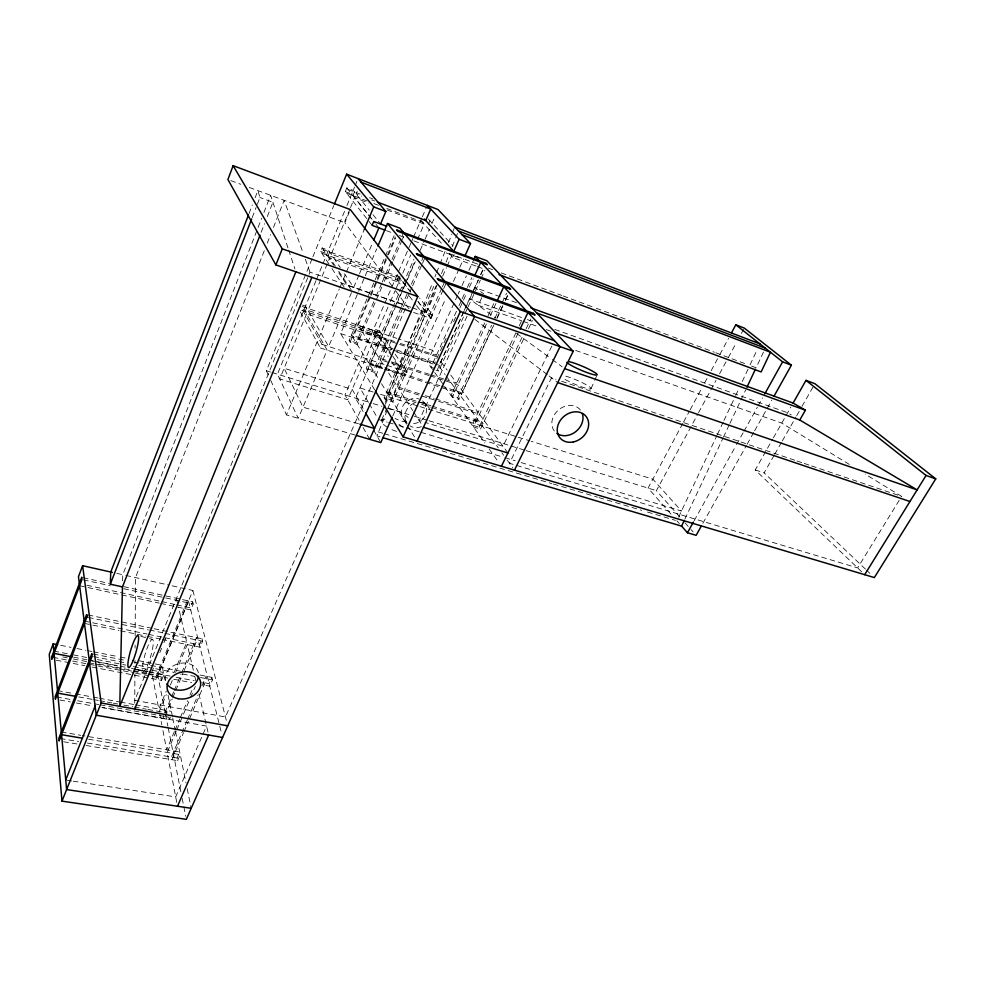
<?xml version="1.0" encoding="UTF-8"?>
<svg xmlns="http://www.w3.org/2000/svg" width="985" height="985" viewBox="0 0 985 985"><rect width="100%" height="100%" fill="white"/><g stroke="black" fill="none" stroke-linecap="round" stroke-linejoin="round"><path stroke-width="0.74" stroke-dasharray="4.92 3.69" d="M134.736 703.228L134.908 674.245M134.982 663.508L134.994 660.43M135.068 648.167L135.093 645.089M135.142 635.891L135.499 577.579L264.448 250.325M122.608 580.805L122.756 574.723L261.69 218.227M249.033 213.548L252.345 204.954M255.115 197.776L257.885 190.61L259.954 197.505L256.629 206.099M252.197 217.562L256.075 207.54M263.918 212.489L270.616 195.313L288.211 248.639M261.16 232.288L264.522 223.706M267.317 216.565L272.907 202.257L259.954 197.505M267.255 243.184L270.641 234.615M273.448 227.461L284.148 200.312L303.281 253.477M385.184 402.36L432.661 282.609M434.914 276.896L436.047 274.052M436.614 272.623L439.445 265.494M440.012 264.066L445.097 251.237M448.483 242.692L451.881 234.134M452.435 232.706L454.134 228.434M387.179 410.314L376.984 435.949L381.404 437.254M387.745 408.886L436.995 284.973M441.526 273.571L443.792 267.883M446.057 262.182L449.456 253.637L478.254 264.349M452.275 246.546L455.095 239.466M455.649 238.038L457.902 232.374M475.989 266.073L452.94 257.516L454.085 254.672M268.24 374.903L266.356 370.766L312.307 258.218M312.885 256.802L333.829 205.508M328.928 263.968L320.716 251.52L322.181 247.961L328.522 250.239L340.268 267.6M372.121 225.356L345.292 191.595L346.794 187.913L353.196 190.364L369.227 210.076M153.475 668.089L151.727 672.336L158.794 709.065L166.354 690.965M159.865 652.538L161.614 648.29M163.929 642.639L165.677 638.391M316 280.639L277.462 374.189L298.258 418.342L327.131 350.143L304.094 309.536L299.058 307.862M316.579 279.235L322.427 265.051M322.981 263.672L344.738 210.888M346.954 205.52L354.538 187.088M355.129 185.673L356.878 181.425M305.178 311.445L306.594 307.997M328.239 255.534L329.704 251.975M352.962 195.609L354.477 191.94M349.934 208.98L331.231 254.241L400.316 278.853M350.525 207.564L354.612 197.665L368.809 203.058M357.223 191.336L356.139 193.971L361.815 196.138M165.221 712.832L157.797 675.328L192.875 590.471L167.536 584.782M392.055 286.069L344.885 222.745L349.232 212.218M92.085 667.067L161.515 680.389L161.048 678.123L163.411 672.435L149.905 669.8M123.691 586.629L192.691 601.86L190.216 607.807L176.734 604.864M161.515 680.389L163.879 674.688L148.833 671.77M192.691 601.86L193.232 604.002L190.758 609.961L175.736 606.686M173.926 672.878L186.731 642.245L178.47 607.277M159.262 711.515L166.268 694.782M170.356 685.018L172.695 679.441M175.613 672.472L187.285 644.584L193.503 670.859M355.092 435.05L286.475 414.882L339.308 288.962M339.899 287.546L345.833 273.399M346.425 271.983L364.241 229.542M173.631 691.926L163.424 716.218L163.904 718.681M174.234 690.51L181.142 674.097M181.732 672.693L196.495 637.591L197.074 639.918L183.358 672.484M165.086 715.861L172.227 698.907M172.781 697.577L175.158 691.95M175.736 690.559L182.853 673.666M382.439 367.922L320.457 348L321.984 344.368L299.945 305.301M154.079 628.738L202.06 638.76L199.463 644.88L163.535 637.455M101.886 707.562L169.395 719.666L170.393 717.314M202.06 638.76L202.59 641.21L200.053 647.207L162.525 639.487M351.51 292.582L328.658 346.523L305.51 306.101L300.474 304.414M358.959 274.975L353.677 287.448L344.454 273.805M359.55 273.596L372.453 243.11M374.645 389.814L340.662 333.595L358.072 292.668M358.675 291.252L364.672 277.142M365.275 275.726L376.676 248.909M174.394 731.559L166.625 749.794L162.094 726.24M174.998 730.156L179.775 718.939M180.378 717.536L187.544 700.717M189.945 695.102L192.334 689.5M176.13 731.375L167.142 752.454L177.485 806.247M176.734 729.971L189.92 699.067M190.524 697.663L195.313 686.422M381.835 287.029L357.112 344.356L350.155 342.078L349.17 340.465L394.16 235.489M187.187 720.281L171.415 757.059L171.932 759.718L183.542 732.68M187.544 719.419L197.973 695.114M201.9 685.966L206.074 676.215L206.702 678.739L188.948 720.072M350.155 342.078L395.293 236.868M370.409 296.941L352.938 337.633L378.597 379.003M371.013 295.537L377.046 281.501M377.637 280.097L387.881 256.248M388.484 254.844L395.711 238.001M183.924 731.793L188.357 721.476M86.114 745.497L177.645 760.666L177.103 758.007L179.689 751.998L82.284 735.549M200.066 675.033L211.861 677.348L209.14 683.652L201.642 682.199M373.771 301.755L356.114 342.743L349.17 340.465M376.196 296.103L381.675 283.385M382.291 281.981L391.427 260.779M392.03 259.363L403.604 232.522M384.248 281.427L392.695 261.862M393.298 260.459L401.745 240.882M402.348 239.49L403.554 236.696M177.645 760.666L180.23 754.645L88.601 739.255M211.861 677.348L212.501 679.859L209.768 686.176L202.257 684.723M410.831 243.295L344.984 394.936L359.513 421.051M411.114 242.667L412.924 238.469M413.54 237.077L421.802 218.03M422.343 216.786L426.69 206.788M373.487 334.161L374.94 330.825M397.041 279.986L398.543 276.539M388.004 307.123L376.59 333.324L308.01 310.46L329.753 257.811L398.814 282.301L395.81 289.196M390.405 301.607L395.207 290.575M402.767 273.227L410.72 254.967M417.443 239.527L424.178 224.075L387.265 210.064M395.268 354.218L407.076 371.837L405.512 375.347L378.191 334.223L379.631 330.898L373.66 328.904L392.301 357.026M428.34 224.272L429.891 220.726M402.803 308.108L374.509 372.404L367.282 370.101L366.211 368.341L413.909 259.19M367.282 370.101L415.153 260.705M396.155 305.264L355.499 398.174L363.674 412.543M396.77 303.86L406.633 281.341M407.248 279.937L415.264 261.628M420.189 250.375L424.498 240.525M425.114 239.109L429.423 229.259M431.898 223.632L434.36 217.993M591.037 388.706L594.09 381.749M594.694 380.37L596.516 376.196M400.993 307.886L373.413 370.643L366.211 368.341M401.609 306.495L407.741 292.545M411.41 284.173L419.376 266.048M421.826 260.471L423.673 256.285M403.407 306.704L409.563 292.73M410.179 291.326L412.025 287.14M412.641 285.736L421.863 264.768M422.479 263.377L424.941 257.787M405.463 308.539L225.442 716.981L140.793 701.443M443.09 289.996L392.818 401.929L385.32 399.602L384.138 397.681L434.754 284.209M385.32 399.602L436.121 285.859M385.381 404.219L399.196 373.315L391.611 361.766M426.32 312.664L436.995 288.79M442.647 276.157L446.414 267.735M447.042 266.332L452.066 255.103M381.601 420.041L386.255 409.674M441.711 288.334L391.624 400.008L384.138 397.681M442.339 286.93L444.838 281.353M443.718 288.593L446.23 282.99M413.626 312.467L431.048 318.487L432.674 314.868L419.561 297.987M392.781 415.965L445.86 298.246M453.445 281.427L459.133 268.806M459.773 267.403L463.566 258.993M457.582 295.34L427.293 362.086L484.817 442.918M458.21 293.949L459.478 291.166M462.002 285.613L466.422 275.874M468.946 270.309L473.994 259.19M456.474 311.26L430.962 367.245L434.89 368.538M459.035 305.658L461.583 300.056M462.224 298.664L466.681 288.864M467.321 287.46L471.79 277.659M446.02 338.421L434.483 363.699L433.326 362.086M453.605 321.812L456.757 314.88M459.921 307.96L466.865 292.73M469.389 287.189L473.182 278.89M463.504 311.95L438.817 365.878L445.121 374.559M464.132 310.558L472.997 291.203M473.625 289.824L478.057 280.146M480.594 274.606L483.118 269.077M478.464 279.925L437.5 369.387L438.682 371.025L467.715 307.689M480.951 274.495L483.524 268.868M468.171 306.692L480.348 280.134M480.988 278.73L484.854 270.284M467.05 316.234L419.13 420.558L423.55 421.912M481.813 297.605L478.267 305.313L521.718 320.815M484.792 322.871L451.031 395.428L457.803 397.595L458.924 399.331L493.719 324.988M488.031 315.902L493.879 303.343M486.393 324.016L452.287 397.214L458.924 399.331M490.247 315.729L496.046 303.306M457.803 397.595L491.613 325.272M494.864 318.315L506.573 293.284M496.945 318.106L502.744 305.719M505.317 300.216L507.903 294.712M384.31 369.215L461.583 394.037L493.854 325.099M497.08 318.204L502.879 305.806M505.465 300.29L508.051 294.774M678.628 517.15L716.772 435.813M717.425 434.422L723.31 421.888M723.963 420.496L735.069 396.807M735.721 395.416L738.996 388.447M742.259 381.49L749.45 366.161M750.102 364.77L757.293 349.441M684.858 519.169L722.768 438.608M723.421 437.217L729.306 424.72M729.959 423.328L745.645 389.998M763.486 352.088L756.098 367.774L748.908 365.09M515.918 332.819L472.086 425.015L479.092 427.194L480.483 429.128L525.214 335.663M519.193 325.949L521.804 320.433M518.11 333.176L473.453 426.948L480.483 429.128M479.092 427.194L522.875 335.577M526.187 328.645L530.829 318.918M528.502 328.793L532.442 320.544M551.785 346.154L502.978 446.242L425.015 422.368M682.876 423.316L648.068 488.092L671.93 515.167M683.602 421.962L689.401 411.176M690.128 409.822L701.739 388.225M704.632 382.833L707.538 377.427M711.158 370.68L719.136 355.844M719.863 354.489L728.568 338.298M679.835 516.99L656.404 490.653L697.799 414.069M698.525 412.727L715.947 380.469M719.579 373.758L727.57 358.971M728.284 357.629L736.275 342.854M741.36 333.447L743.54 329.409M694.142 520.745L735.77 445.971M736.509 444.629L743.207 432.612M743.946 431.282L757.33 407.248M758.068 405.906L762.525 397.903M702.884 523.257L746.384 445.552M747.135 444.223L753.882 432.156M754.633 430.814L771.883 400.008M861.653 571.78L755.224 469.956L772.646 439.199M773.397 437.857L790.832 407.1M865.433 569.108L764.114 472.874L773.976 455.575M774.739 454.245L781.561 442.265M782.312 440.935L795.966 416.987M796.717 415.645L801.273 407.667M802.024 406.337L814.164 385.037M899.207 500.306L857.615 567.914L509.467 463.282L551.514 377.846L555.872 379.311M67.239 780.255L71.757 780.957M73.259 781.179L175.687 796.89L206.554 726.08L102.637 707.452M60.356 738.553L78.566 741.582M87.369 743.047L177.103 758.007M63.606 741.767L77.15 744.007M61.316 732.015L80.795 735.303M56.662 696.998L71.696 699.707M77.606 700.778L98.759 704.583M100.273 704.854L164.421 716.403M165.911 716.661L168.903 717.203L169.395 719.666M59.876 700.039L70.452 701.936M76.387 702.995L93.058 705.986M57.499 690.62L73.986 693.625M75.476 693.896L91.962 696.9M93.464 697.171L97.958 697.983M99.46 698.266L118.939 701.812M120.429 702.083L133.923 704.534M135.413 704.804L171.378 711.355M78.763 696.924L92.27 699.375M93.772 699.645L98.278 700.458M99.781 700.729L105.789 701.825M107.291 702.096L111.797 702.908M113.3 703.179L117.806 704.004M123.814 705.088L132.827 706.725M134.329 706.996L146.346 709.175M147.849 709.446L167.376 712.992M139.291 701.16L134.748 700.323L310.004 272.155L406.706 305.732M53.128 657.327L66.721 659.95M72.607 661.083L134.071 672.927M135.573 673.211L161.048 678.123M56.305 660.196L84.882 665.688M73.629 657.18L87.16 659.815M88.675 660.098L93.181 660.972M94.683 661.267L118.754 665.934M120.256 666.229L126.277 667.399M136.804 669.443L147.331 671.487M89.229 660.381L117.707 665.909M134.194 669.111L147.688 671.721M149.178 672.016L170.171 676.092M176.167 677.249L194.156 680.733M62.818 656.958L67.337 657.832M73.37 659.002L86.939 661.625M99.005 663.952L132.162 670.366M133.677 670.662L147.245 673.284M148.747 673.58L157.797 675.328M89.549 662.954L94.068 663.828M95.57 664.124L118.102 668.47M119.604 668.766L131.633 671.08M133.135 671.376L146.654 673.986M148.156 674.282L167.696 678.049M173.705 679.207L191.743 682.691M93.304 654.065L126.388 660.566M133.825 662.031L180.341 671.154M93.649 656.626L125.304 662.819M138.774 665.454L173.545 672.25M182.41 673.986L194.648 676.375M200.46 677.508L212.501 679.859M53.867 651.097L67.374 653.732M73.37 654.902L86.877 657.524M97.38 659.581L125.895 665.134M133.394 666.586L148.403 669.517M60.639 645.31L71.068 647.367M77.027 648.549L85.966 650.309M87.456 650.605L91.925 651.479M93.415 651.774L118.742 656.761M120.232 657.057L126.191 658.239M138.109 660.578L161.946 665.281L165.381 682.026M84.168 621.055L147.06 634.044M148.55 634.365L162.032 637.147M84.464 623.419L118.988 630.523M120.49 630.831L146.014 636.088M147.516 636.396L161.023 639.179M88.379 617.447L148.489 629.957M149.437 630.006L164.323 633.096M165.024 633.392L202.59 641.21M88.133 614.96L152.589 628.418M86.84 585.213L160.247 601.256M161.749 601.589L175.231 604.531M79.625 585.743L120.17 594.583M121.672 594.903L159.213 603.091M160.715 603.411L174.234 606.354M83.466 579.845L110.308 585.755M123.728 588.71L193.232 604.002M83.183 577.69L108.695 583.317M116.759 573.369L124.332 575.068M125.821 575.412L166.046 584.45M131.461 668.298L135.868 669.418M137.334 669.8L143.207 671.29M140.843 636.298L148.144 638.231M149.597 638.612L152.527 639.376A16.622 2.955 -73.9 0 1 148.033 664.062A16.622 2.955 -73.9 0 1 143.133 662.597A16.622 2.955 -73.9 0 1 152.527 639.376M358.454 423.722L302.986 407.162L284.111 368.279L352.162 389.383L364.081 410.252M382.796 433.277L373.968 430.642L380.764 442.597M384.261 433.708L551.908 483.598M553.373 484.041L597.501 497.166M598.966 497.61L641.617 510.304M647.49 512.052L675.439 520.363M378.4 419.462L387.228 422.134M388.706 422.577L393.113 423.907M398.999 425.68L404.884 427.465M406.362 427.909L419.598 431.91M421.075 432.353L503.458 457.249M504.936 457.693L515.229 460.808M521.114 462.581L681.485 511.043L652.858 479.178L531.309 441.305M266.356 370.766L270.518 372.047M271.909 372.478L371.665 403.136M373.143 403.591L381.958 406.3M387.844 408.11L412.838 415.793M414.303 416.249L427.539 420.312M429.004 420.767L524.574 450.133M526.039 450.588L656.404 490.653M373.167 392.03L359.981 387.93L368.427 402.385M380.481 394.308L418.551 406.177M420.016 406.633L516.669 436.749M518.135 437.205L529.844 440.849M386.711 391.919L430.802 405.721M432.021 406.115L481.727 421.678L483.13 423.599L431.849 407.568M387.893 393.828L415.941 402.594M421.592 404.367L430.383 407.113M419.499 393.803L397.521 386.859L385.086 367.442M425.36 395.662L434.151 398.433M435.616 398.9L478.107 412.333L458.013 384.938L430.605 376.048M368.636 362.788L426.185 381.293M427.625 381.761L439.926 385.714M441.379 386.182L460.29 392.264L461.583 394.037M388.213 369.781L405.512 375.347M369.72 364.536L382.845 368.747M386.194 360.288L378.991 357.949L362.406 332.068L437.537 357.026M391.956 362.16L429.374 374.312M430.814 374.768L443.767 378.979M445.208 379.447L456.732 383.19L450.625 374.866M429.152 375.581L380.112 359.685L384.248 366.149M321.984 344.368L385.443 364.856M386.883 365.324L407.076 371.837M436.06 370.163L438.682 371.025M434.065 362.332L351.473 335.097L352.458 336.698L391.673 349.601M393.126 350.081L433.782 363.465M435.235 363.945L441.046 365.866L439.864 364.241M340.662 333.595L390.848 350.094M396.672 352.014L433.055 363.982M755.224 469.956L764.114 472.874M378.191 334.223L372.219 332.228L388.238 356.632M301.742 310.3L379.471 336.156L380.924 332.832L300.277 305.892M394.554 341.512L361.384 330.48L358.171 325.456L396.832 338.372M400.316 343.433L436.355 355.413L432.624 350.328L398.26 338.852M561.684 381.281L795.56 460.5M797.013 460.992L802.824 462.95M804.277 463.442L810.089 465.412M811.541 465.905L901.607 496.415L865.125 474.105M410.88 307.308L346.942 285.108L336.833 269.939M412.333 307.812L432.674 314.868L430.913 318.438L418.071 301.742M575.671 350.426L781.758 423.107L850.806 465.339M320.716 251.52L327.069 253.773L335.405 266.245M401.56 280.282L395.687 278.201L403.838 288.913M521.545 317.515L469.488 298.874L495.541 317.983M527.332 319.583L534.559 322.169M554.801 329.421L787.618 412.764L791.275 414.931M400.292 277.167L323.339 249.71L321.873 253.268L403.074 282.129L410.536 291.819M523.158 321.332L536.197 325.986M546.343 329.593L552.129 331.662M516.485 302.654L474.696 287.485L483.586 293.764M230.761 180.6L240.746 184.281M249.303 187.446L344.885 222.745M477.429 266.615L483.192 268.745M488.326 268.105L492.648 269.705M501.279 272.931L561.745 295.426M563.186 295.968L594.866 307.751M596.307 308.293L638.046 323.831M639.487 324.373L671.167 336.156M672.607 336.698L714.359 352.236M715.799 352.765L747.467 364.561M386.514 230.712L390.823 232.312M399.467 235.526L403.776 237.126M413.848 240.882L458.468 257.479M345.292 191.595L351.682 194.02L375.15 223.213M367.11 200.989L346.548 193.171L348.062 189.489L360.141 194.094M373.808 203.538L378.425 205.286M386.723 208.451L425.471 223.176M369.597 197.702L372.872 198.958M371.751 199.93L374.596 201.014M516.522 333.361L551.071 358.688M552.302 359.587L562.176 366.826M474.881 319.374L547.869 375.051M549.088 375.987L557.744 382.586M866.554 570.167L869.89 573.332M424.018 402.36L427.872 406.239M403.862 419.758L407.556 423.759A13.421 12.029 -44.7 0 1 406.657 409.772A13.421 12.029 -44.7 0 1 419.45 402.225M428.401 219.101L453.088 246.028M420.804 220.332L442.991 245.006M449.456 253.637L452.94 257.516M684.932 522.715L690.017 528.44M691.039 529.585L693.083 531.875M676.904 520.806L679.367 523.601M373.007 214.718L379.607 222.832M346.794 187.913L373.758 221.453M376.085 224.371L378.905 227.88M417.997 301.521L431.048 318.487M397.177 274.766L410.733 292.213M409.28 296.054L415.633 304.39M416.544 305.572L424.707 316.296L400.772 369.806L393.15 358.306M395.687 290.944L409.354 309.278M441.021 361.778L447.128 370.101M507.928 453.002L479.51 414.242L398.74 388.743L412.74 410.585M446.02 375.802L498.238 447.793M501.833 452.755L503.643 455.242M507.238 460.204L512.791 467.85M453.519 390.085L454.787 391.845M474.708 419.475L476.1 421.395M489.077 448.889L498.804 462.568M379.631 330.898L392.104 349.515M338.741 271.244L352.088 291.203M322.181 247.961L333.743 265.297M331.945 268.523L344.541 287.632M413.565 411.865L422.627 426M358.417 337.387L359.427 338.988M375.851 365.103L376.947 366.851M394.197 394.271L395.404 396.179M381.515 383.694L406.657 424.264M407.384 425.409L415.485 438.485M369.19 403.69L376.873 416.84M300.351 312.011L320.457 348M363.071 427.453L368.944 438.017M270.752 380.419L286.475 414.882M305.35 259.227L310.928 274.753M288.691 250.091L294.909 268.93M192.875 590.471L226.587 721.402M188.517 600.998L221.477 733.074M184.872 606.637L185.389 608.792M193.91 643.734L194.476 646.062M203.366 682.531L203.994 685.055M176.34 598.314L177.632 603.768M194.882 676.707L195.916 681.078M198.945 693.896L207.983 732.089M168.078 695.225L172.424 716.464M172.732 717.979L175.195 730.02M175.49 731.436L186.03 782.964M187.212 788.726L191.213 808.303M158.117 671.401L158.573 673.666M165.886 710.357L166.367 712.808M173.988 751.038L174.517 753.685M165.529 714.334L167.906 726.327M168.201 727.829L180.981 792.334M182.163 798.33L185.734 816.331M159.545 712.992L161.811 724.763M420.546 402.299A13.421 12.029 -44.7 0 1 429.509 408.935M421.481 426.628A13.421 12.029 -44.7 0 1 409.92 425.84M422.54 400.883A13.322 11.968 -44.7 0 1 425.36 415.165A13.322 11.968 -44.7 0 1 412.247 423.673M406.202 421.826A13.322 11.968 -44.7 0 1 402.951 405.857A13.322 11.968 -44.7 0 1 418.847 398.9M396.561 431.381A13.039 4.002 24.6 0 1 390.319 428.894M387.376 427.281A13.039 4.002 24.6 0 1 381.22 421.038A13.039 4.002 24.6 0 1 387.08 419.61M398.962 424.363A13.039 4.002 24.6 0 1 403.419 427.712M406.62 421.974A13.076 3.903 24.6 0 1 395.034 418.453M389.272 408.997A13.076 3.903 24.6 0 1 408.11 417.431M565.833 376.171A16.56 2.241 23.2 0 1 587.343 385.43A16.56 2.241 23.2 0 1 585.792 388.213A16.56 2.241 23.2 0 1 564.282 378.954M554.272 430.95A16.757 13.864 -40.6 0 1 559.111 409.464A16.757 13.864 -40.6 0 1 580.67 410.339M165.542 680.672A16.868 13.347 -14.6 0 1 178.901 663.607A16.868 13.347 -14.6 0 1 198.33 672.718M187.322 600.678L155.765 677.101L156.209 679.379L187.864 602.82L187.322 600.678M306.581 313.907L279.703 378.942L347.656 399.738L375.125 336.661L306.581 313.907"/><path stroke-width="1.48" d="M260.04 235.144L122.472 586.888L119.776 706.331L295.869 271.823M122.472 586.888L110.295 584.203L110.763 572.026L248.479 214.989M57.659 644.732L53.19 643.845L49.25 654.336L61.993 801.15L186.325 819.335L417.8 296.559L350.315 209.583L233.137 165.665L227.904 179.541L275.874 264.916L411.114 311.654M112.401 572.396L82.605 565.698L78.455 576.705L79.342 583.576M86.618 614.64L55.16 696.727L55.382 699.227L86.939 616.992L86.618 614.64L86.877 617.139M110.295 584.203L251.643 218.99M65.736 780.021L95.102 706.097M61.993 801.15L101.159 702.97L82.605 565.698M275.874 264.916L282.276 248.848L233.137 165.665M334.42 204.08L346.634 174.173L438.054 209.559L470.51 243.578L464.821 256.199M134.699 709.028L311.863 277.351M364.241 229.542L373.734 206.912L346.634 174.173M373.623 240.34L378.905 227.88M380.542 223.989L385.837 211.492L358.048 178.58M377.883 246.09L387.487 223.509L399.935 228.175L403.604 232.522M177.485 806.247L208.672 735.019M369.671 439.335L384.753 405.623M427.293 205.385L459.145 239.269L453.753 251.347L424.375 219.015M392.141 417.369L380.764 442.597L356.558 435.481M473.994 259.19L475.25 256.408L486.922 260.779L573.233 351.263L514.441 470.128M475.078 274.729L480.766 262.269L502.313 285.194M530.89 307.886L793.11 403.062L805.976 380.358L814.915 383.707L935.75 478.87L874.348 577.567L403.087 436.884L460.352 311.531L387.487 223.509M417.086 441.071L474.561 316.53L446.23 282.99M497.327 300.548L503.766 286.733L526.384 310.804M684.206 520.56L681.583 526.113L382.869 437.685M746.95 387.216L755.446 369.166M520.08 329.039L527.96 312.479L560.059 346.634L501.427 466.25M731.473 332.893L735.82 324.804L744.266 328.067L791.386 365.176L774.136 395.982M701.382 525.941L696.136 535.311L687.444 532.762L693.391 522.075M764.766 393.889L782.607 361.852L735.82 324.804M555.023 332.696L799.795 420.016L805.398 410.203L793.11 403.062M864.682 574.686L926.06 475.459L935.75 478.87M191.213 808.303L66.611 789.576L61.562 734.712L82.592 738.245M222.573 737.47L96.271 715.208L89.549 662.954M101.159 702.97L227.732 725.834M75.759 696.37L57.733 693.108L61.316 732.015M72.127 656.896L54.077 653.387L57.499 690.62M359.919 424.153L374.522 428.512L365.57 412.863M423.452 427.293L507.928 453.002M557.744 382.586L909.943 501.513M564.639 368.636L917.133 489.902L799.795 420.016M282.276 248.848L417.8 296.559M460.352 311.531L573.233 351.263M469.611 310.669L554.457 340.675M536.985 313.082L805.398 410.203M509.171 287.719L416.36 253.588L417.615 255.09L510.624 289.258L509.171 287.719L510.476 289.196M499.026 274.63L761.146 371.936L770.455 352.236L462.039 234.701M385.073 230.17L372.121 225.356L373.758 221.453L386.723 226.291M373.734 206.912L385.837 211.492M459.145 239.269L470.51 243.578M782.607 361.852L791.386 365.176M458.468 230.958L765.333 348.173M377.44 202.097L425.729 220.505L430.728 209.042L361.027 182.126M454.701 227.006L759.903 343.876M805.976 380.358L926.06 475.459M475.25 256.408L479.436 260.865M681.386 525.891L687.444 532.762M404.761 233.888L423.673 256.285M424.941 257.787L444.838 281.353M375.433 391.119L403.087 436.884M79.625 585.743L84.168 621.055M84.464 623.419L89.229 660.381M53.19 643.845L53.867 651.097M569.17 361.692A16.61 2.068 23.2 0 1 593.389 371.653A16.61 2.068 23.2 0 1 588.562 373.118A16.61 2.068 23.2 0 1 566.843 362.406M582.344 413.589A16.757 13.864 -40.6 0 1 575.708 431.676A16.757 13.864 -40.6 0 1 556.882 433.449M198.527 676.215A16.868 13.347 -14.6 0 1 184.946 689.611A16.868 13.347 -14.6 0 1 166.908 683.898M81.693 577.358L51.626 657.032L51.823 659.334L81.977 579.512L81.693 577.358M91.802 653.781L58.866 738.294L59.1 741.015L92.134 656.33L91.802 653.781M533.488 313.365L437.254 278.607L438.62 280.245L535.077 315.052L533.488 313.365M486.061 263.34L396.561 229.887L397.706 231.253L487.403 264.743L486.061 263.34M573.381 441.933A16.905 13.925 -40.4 0 0 586.321 416.729A16.905 13.925 -40.4 0 0 559.098 422.479A16.905 13.925 -40.4 0 0 573.381 441.933M133.234 660.258A16.683 2.795 -73.8 0 0 137.925 635.534A16.683 2.795 -73.8 0 0 128.592 658.866A16.683 2.795 -73.8 0 0 133.234 660.258M178.125 698.673A17.028 13.408 -14.7 0 0 200.423 681.411A17.028 13.408 -14.7 0 0 173.052 676.005A17.028 13.408 -14.7 0 0 178.125 698.673"/></g></svg>
